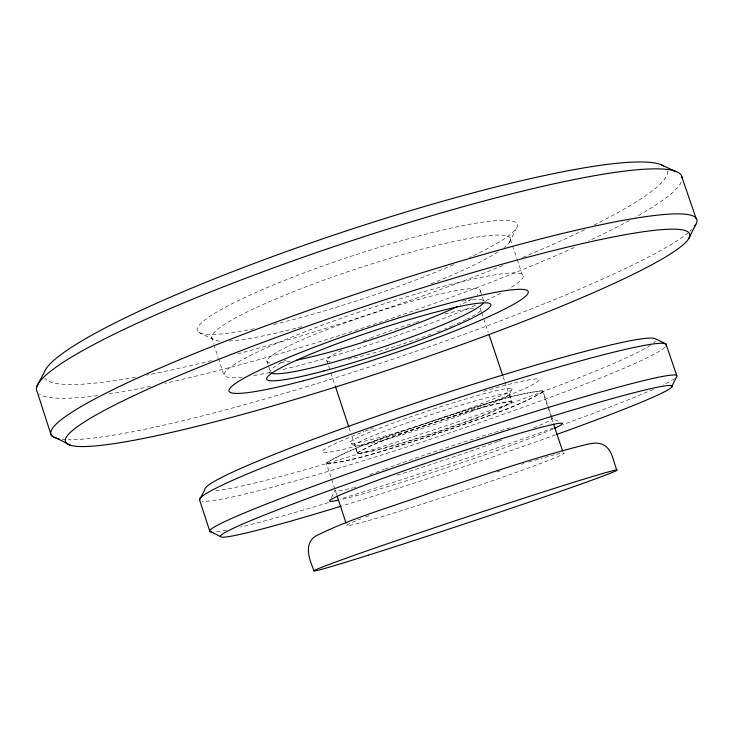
<?xml version="1.0" encoding="UTF-8"?>
<svg xmlns="http://www.w3.org/2000/svg" width="733" height="733" viewBox="0 0 733 733"><rect width="100%" height="100%" fill="white"/><g stroke="black" fill="none" stroke-linecap="round" stroke-linejoin="round"><path stroke-width="0.55" stroke-dasharray="3.67 2.75" d="M336.841 495.178L326.222 462.954C363.174 441.752 405.376 431.096 445.252 416.582C477.33 407.301 509.004 394.629 542.319 390.735L542.035 392.723C505.147 412.395 464.42 423.857 425.113 437.711C392.567 447.002 360.324 460.452 326.524 463.797L326.222 462.954C358.309 443.886 395.536 434.559 430.363 421.484C467.315 410.407 503.91 395.573 542.319 390.735L543.107 391.422L548.568 407.658M512.092 388.902A85.669 5.607 -18.4 0 1 390.377 434.385A85.669 5.607 -18.4 0 1 389.892 424.325A85.669 5.607 -18.4 0 1 512.092 388.902L509.508 394.061A81.601 5.195 -18.4 0 1 393.667 437.244A81.601 5.195 -18.4 0 1 393.053 427.962A81.601 5.195 -18.4 0 1 509.508 394.061L512.101 401.785C489.516 415.886 462.386 422.19 437.546 431.7C411.103 439.461 384.88 450.566 357.402 453.48L354.854 445.756L349.723 443.19M509.233 242.522L516.169 228.723M331.389 497.707L335.192 490.185A114.43 5.507 -18.4 0 0 352.848 487.784M269.249 373.381L270.285 371.365A112.442 11.746 -18.4 0 1 286.099 359.94M543.107 391.422C515.501 408.886 482.424 416.802 452.087 428.695C411.369 441.697 370.916 456.879 328.659 464.026L326.222 462.954M357.402 453.48L357.328 452.829C380.317 439.36 406.769 432.589 431.645 423.308C457.969 415.364 484.046 404.937 511.405 401.336L512.101 401.785M357.328 452.829C383.735 437.867 413.696 430.152 442.127 419.853C465.015 413.183 487.637 404.268 511.405 401.336L511.478 402.664C462.954 425.36 411.131 442.311 358.794 453.69L357.328 452.829L351.272 434.477M482.662 300.154L485.713 301.639M558.097 421.246L551.491 417.966A114.43 5.507 -18.4 0 1 533.542 427.852M198.835 332.333L212.882 339.352M510.415 239.425L512.202 244.721M512.559 245.784L516.847 258.483M517.205 259.546L522.913 276.478M548.935 408.739L552.215 418.488M542.319 390.735L547.386 405.78M547.743 406.852L552.81 421.887M480.243 290.79L482.03 296.095M482.387 297.158L483.807 301.391A112.442 11.746 -18.4 0 0 468.286 300.255M481.324 311.727L480.234 308.492A81.381 8.274 -18.4 0 1 467.379 318.965M481.682 312.808L488.205 332.241M503.067 376.505L504.515 380.83M504.881 381.902L511.405 401.336M326.661 359.976L330.583 371.851M330.94 372.932L335.219 385.888M349.128 427.99L350.915 433.395M266.785 360.691L270.285 371.365M211.471 337.088L213.569 343.493M213.917 344.556L218.104 357.374M218.452 358.446L223.693 374.462M681.25 182.059A339.91 43.174 -18.4 0 1 635.548 217.17M629.427 220.532A339.91 43.174 -18.4 0 1 588.471 241.001M574.15 247.58A339.91 43.174 -18.4 0 1 164.824 383.322M150.467 386.383A339.91 43.174 -18.4 0 1 106.652 394.308M97.599 395.582A339.91 43.174 -18.4 0 1 39.445 394.235M691.815 229.42A340.378 36.714 -18.4 0 1 689.854 231.28M688.369 232.563A340.378 36.714 -18.4 0 1 390.9 359.839A340.378 36.714 -18.4 0 1 68.38 439.653M65.778 439.58A340.378 36.714 -18.4 0 1 62.213 439.324M269.909 363.018A112.396 12.278 -18.4 0 1 373.473 313.055A112.396 12.278 -18.4 0 1 477.137 295.142M472.134 298.624A112.396 12.278 -18.4 0 1 459.957 305.249M290.314 361.323A112.396 12.278 -18.4 0 1 280.858 362.734M462.248 301.208A112.442 11.746 -18.4 0 1 466.38 300.53M242.192 377.119A157.531 17.226 -18.4 0 1 367.966 309.069A157.531 17.226 -18.4 0 1 509.215 288.527M500.831 293.173A157.531 17.226 -18.4 0 1 484.192 301.309M475.305 305.313A157.531 17.226 -18.4 0 1 280.867 369.982M270.092 372.382A157.531 17.226 -18.4 0 1 251.529 375.864M219.625 341.083A157.348 19.828 -18.4 0 1 357.942 268.342A157.348 19.828 -18.4 0 1 504.093 247.58M497.936 251.932A157.348 19.828 -18.4 0 1 430.454 284.047M301.895 326.643A157.348 19.828 -18.4 0 1 229.209 341.028M254.14 328.75A168.59 22.045 -18.4 0 1 238.234 300.667A168.59 22.045 -18.4 0 1 468.185 224.6A168.59 22.045 -18.4 0 1 469.34 257.567M453.608 264.64A168.59 22.045 -18.4 0 1 272.63 324.682M667.534 170.917A328.247 43.229 -18.4 0 1 593.574 225.379M584.687 229.741A328.247 43.229 -18.4 0 1 522.574 257.494M502.82 265.593A328.247 43.229 -18.4 0 1 237.794 353.819M211.535 360.581A328.247 43.229 -18.4 0 1 146.563 375.122M135.394 377.202A328.247 43.229 -18.4 0 1 44.915 378.118M674.534 378.613A246.251 11.893 -18.4 0 1 662.87 384.944M653.433 389.269A246.251 11.893 -18.4 0 1 563.246 424.48M553.589 427.98A246.251 11.893 -18.4 0 1 340.295 498.999M328.466 502.591A246.251 11.893 -18.4 0 1 240.671 527.054M226.47 530.197A246.251 11.893 -18.4 0 1 212.735 532.094M664.868 347.268A246.004 15.311 -18.4 0 1 435.961 437.399A246.004 15.311 -18.4 0 1 201.932 501.152M483.468 391.358A114.284 7.477 -18.4 0 1 517.69 391.614A114.284 7.477 -18.4 0 1 354.928 446.479A114.284 7.477 -18.4 0 1 363.953 431.645M365.016 431.233A114.284 7.477 -18.4 0 1 369.368 429.565M370.477 429.135A114.284 7.477 -18.4 0 1 373.592 427.962M501.977 439.974A114.43 5.507 -18.4 0 1 498.816 441.129M497.835 441.486A114.43 5.507 -18.4 0 1 394.794 475.854M355.936 486.996A114.43 5.507 -18.4 0 1 353.947 487.509M369.89 474.682A114.43 5.507 -18.4 0 1 383.826 469.468M384.862 469.093A114.43 5.507 -18.4 0 1 513.521 426.808M655.577 340.937A237.666 15.613 -18.4 0 1 653.818 342.797M650.428 345.28A237.666 15.613 -18.4 0 1 438.93 428.173A237.666 15.613 -18.4 0 1 214.842 490.826M553.058 428.979A122.649 5.479 -18.4 0 1 447.515 467.517A122.649 5.479 -18.4 0 1 340.433 499.714M555.577 434.852A238.014 10.665 -18.4 0 1 342.375 505.825M556.365 454.35A114.55 3.72 -18.4 0 1 447.551 495.875A114.55 3.72 -18.4 0 1 360.893 518.827M365.565 517.003A114.55 3.72 -18.4 0 1 371.109 514.896M496.928 471.933A114.55 3.72 -18.4 0 1 500.318 470.852M521.493 464.273A114.55 3.72 -18.4 0 1 523.912 463.54M528.621 462.12A114.55 3.72 -18.4 0 1 542.154 458.162M544.766 457.419A114.55 3.72 -18.4 0 1 555.532 454.552M466.243 319.524A81.381 8.274 -18.4 0 1 453.864 325.104M452.71 325.589A81.381 8.274 -18.4 0 1 444.72 328.87M440.46 330.546A81.381 8.274 -18.4 0 1 436.098 332.232M431.096 334.12A81.381 8.274 -18.4 0 1 348.34 359.28M330.107 361.827A81.381 8.274 -18.4 0 1 342.641 349.778M363.202 340.918A81.381 8.274 -18.4 0 1 369.624 338.399M370.605 338.023A81.381 8.274 -18.4 0 1 414.585 322.777M415.675 322.438A81.381 8.274 -18.4 0 1 418.937 321.43M444.885 314.045A81.381 8.274 -18.4 0 1 473.756 308.208"/><path stroke-width="1.1" d="M688.718 238.601A328.915 33.874 -18.4 0 0 241.972 350.292A328.915 33.874 -18.4 0 0 201.08 425.314A328.915 33.874 -18.4 0 0 688.718 238.601L695.791 224.408M671.382 387.317L676.522 376.982A246.251 11.893 -18.4 0 0 435.494 443.602A246.251 11.893 -18.4 0 0 211.984 532.076M220.202 536.446L209.766 531.178L199.578 499.833L204.91 489.442A237.666 15.613 -18.4 0 1 421.411 401.098A237.666 15.613 -18.4 0 1 655.43 338.829L665.967 343.942L676.66 375.287M36.65 386.575L44.319 372.272A328.247 43.229 -18.4 0 1 338.82 233.387A328.247 43.229 -18.4 0 1 663.585 165.896M661.45 164.87L676.119 171.751M71.248 445.6L51.264 435.521L37.41 392.357A339.91 43.174 -18.4 0 1 343.191 243.53A339.91 43.174 -18.4 0 1 682.057 177.835M681.534 176.012L696.35 219.158M616.774 469.871C613.127 461.259 612.586 449.356 603.103 444.693C597.743 441.981 591.76 443.364 586.198 444.555C534.091 457.456 483.368 475.424 432.378 492.072C393.447 506.494 352.83 517.37 315.648 536.08C303.242 543.996 309.583 560.177 314.045 570.723M553.534 424.041L562.577 450.896M488.938 334.404L502.71 375.424M335.577 386.969L348.771 426.918M337.189 496.259L346.031 523.115M59.098 438.911A340.378 36.714 -18.4 0 1 353.691 294.849A340.378 36.714 -18.4 0 1 694.792 225.975M483.12 303.233A112.442 11.746 -18.4 0 1 376.89 349.018A112.442 11.746 -18.4 0 1 270.926 372.767M457.227 306.586A112.396 12.278 -18.4 0 1 296.92 360.059M199.578 499.833A246.004 15.311 -18.4 0 1 439.269 404.039A246.004 15.311 -18.4 0 1 665.976 346.058M338.454 500.153A122.649 5.479 -18.4 0 1 445.939 456.494A122.649 5.479 -18.4 0 1 554.212 428.457M341.285 506.155A238.014 10.665 -18.4 0 1 269.671 512.963A238.014 10.665 -18.4 0 1 618.212 396.938A238.014 10.665 -18.4 0 1 556.649 434.467M303.279 380.803A157.613 16.108 -18.4 0 0 528.282 292.385A157.613 16.108 -18.4 0 0 304.268 351.089A157.613 16.108 -18.4 0 0 303.279 380.803M323.968 370.925A118.095 12.058 -18.4 0 0 490.927 304.91A118.095 12.058 -18.4 0 0 321.466 349.751A118.095 12.058 -18.4 0 0 323.968 370.925M368.195 555.229A159.886 2.969 -18.4 0 0 615.069 471.255A159.886 2.969 -18.4 0 0 413.659 534.769A159.886 2.969 -18.4 0 0 368.195 555.229"/></g></svg>
